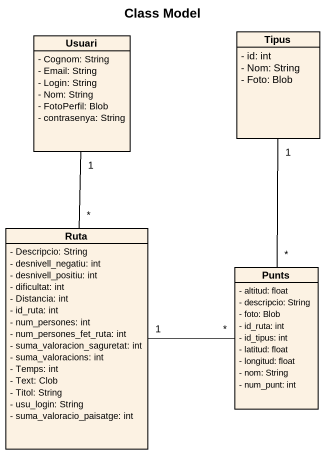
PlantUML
@startuml
title Class Model
hide circle
hide empty members
skinparam classAttributeIconSize 0
class Usuari {
  - Cognom: String
  - Email: String
  - Login: String
  - Nom: String
  - FotoPerfil: Blob
  - contrasenya: String
}
class Tipus {
  - id: int
  - Nom: String
  - Foto: Blob
}
class Ruta {
  - Descripcio: String
  - desnivell_negatiu: int
  - desnivell_positiu: int
  - dificultat: int
  - Distancia: int
  - id_ruta: int
  - num_persones: int
  - num_persones_fet_ruta: int
  - suma_valoracion_saguretat: int
  - suma_valoracions: int
  - Temps: int
  - Text: Clob
  - Titol: String
  - usu_login: String
  - suma_valoracio_paisatge: int
}
class Punts {
  - altitud: float
  - descripcio: String
  - foto: Blob
  - id_ruta: int
  - id_tipus: int
  - latitud: float
  - longitud: float
  - nom: String
  - num_punt: int
}
Usuari "1" -- "*" Ruta
Ruta "1" -right- "*" Punts
Punts "*" -up- "1" Tipus
@enduml
